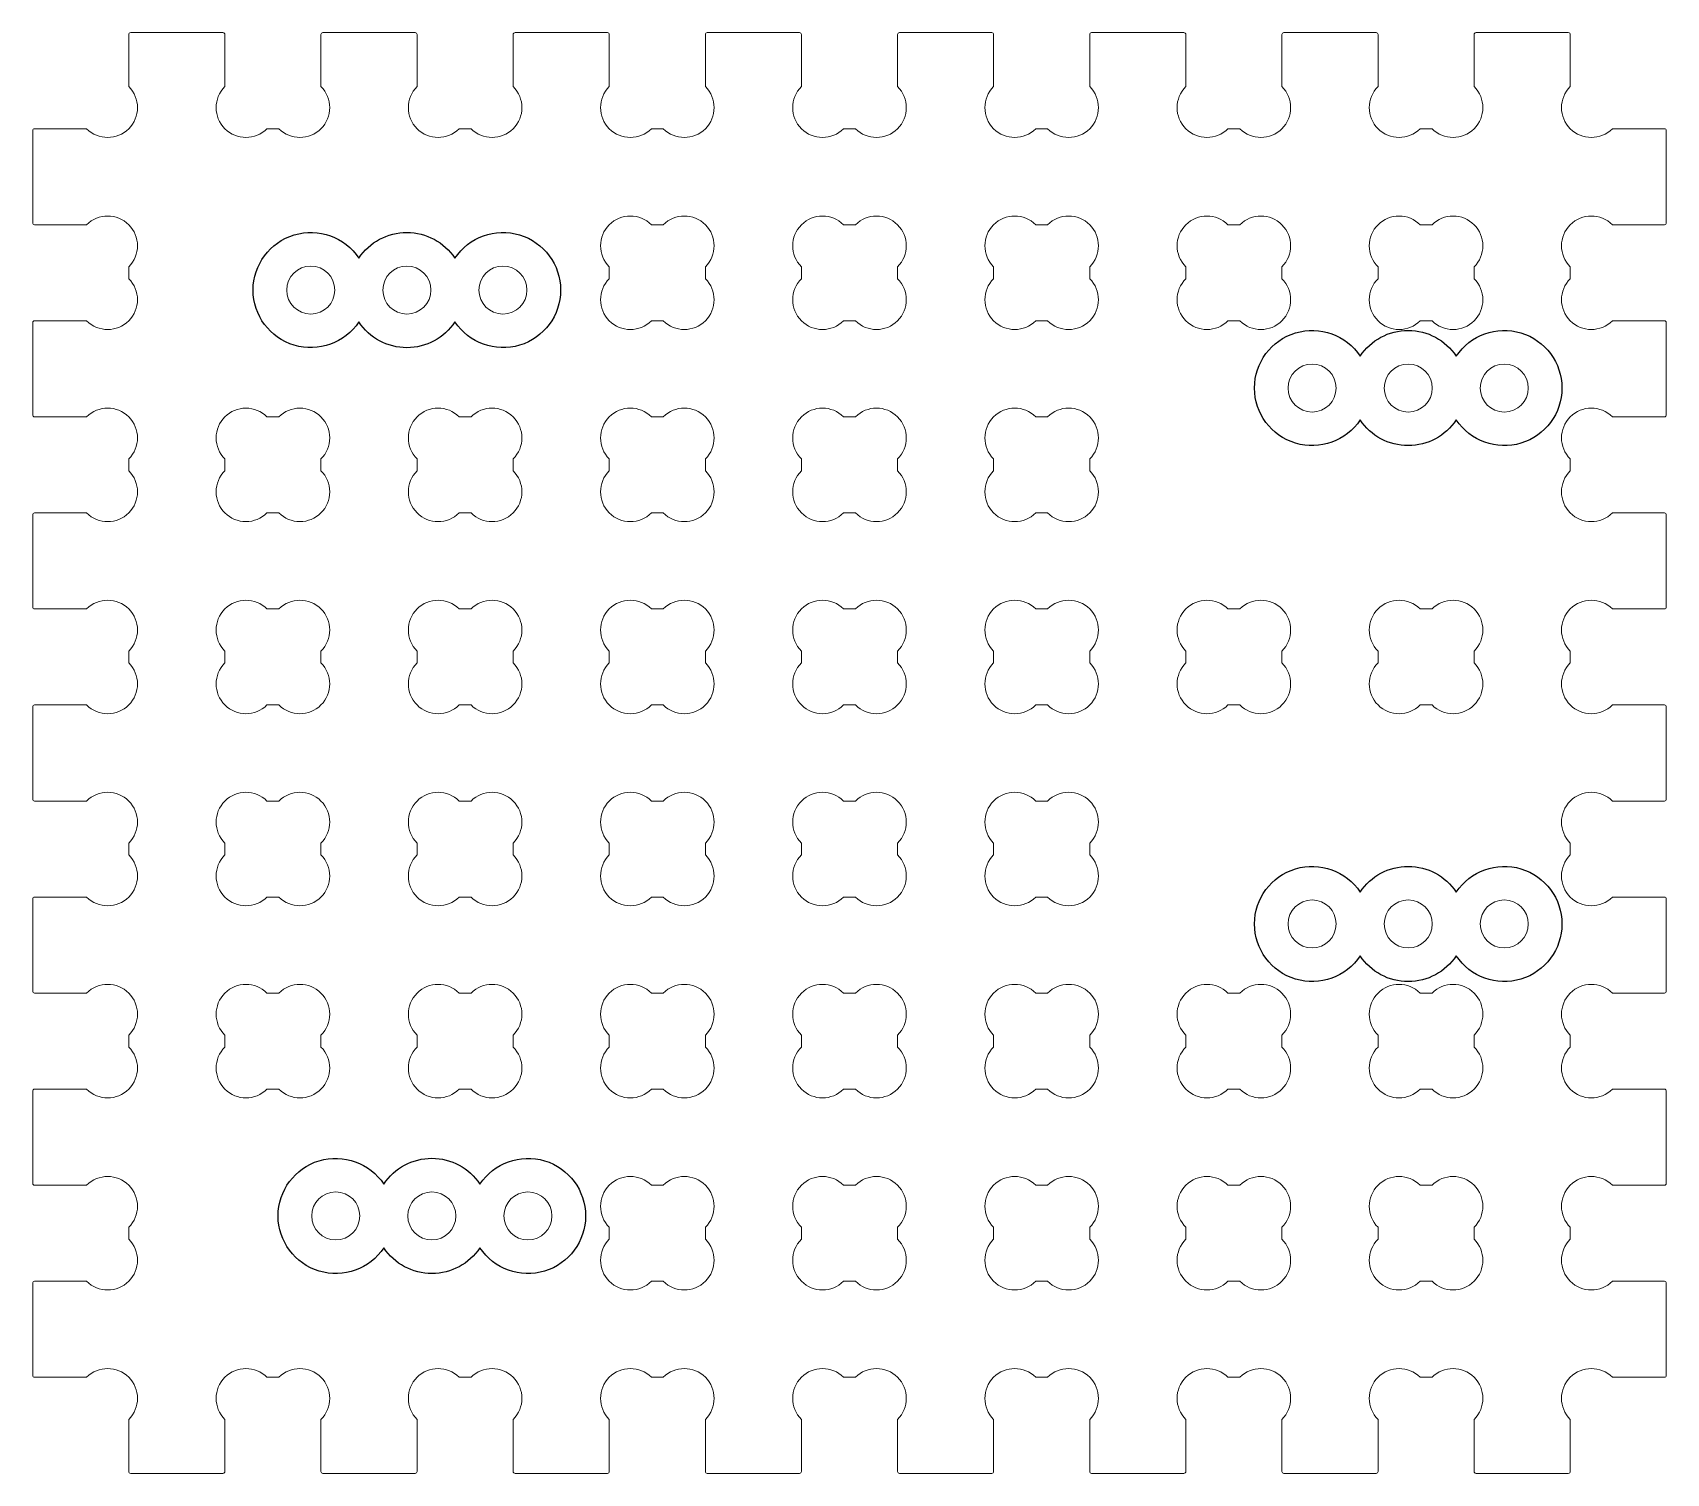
# Model space of a CAD drawing. Header units: millimetres. Extents: x -42.5 to 42.5, y -37.5 to 37.5.
import ezdxf

# ---------------------------------------------------------------- set-up
doc = ezdxf.new("R2010")
doc.units = ezdxf.units.MM
doc.layers.get('0').update_dxf_attribs({"lineweight": 0})
doc.layers.add('grav2.5mm', color=3, linetype='Continuous')
doc.layers.add('holes', color=1, linetype='Continuous', lineweight=0)

msp = doc.modelspace()

# ---------------------------------------------------------------- linework, layer by layer
at = {"flags": 128}
msp.add_lwpolyline([(37.5, 37.4, 0.414214), (37.4, 37.5), (32.6, 37.5, 0.414214), (32.5, 37.4), (32.5, 34.692, -1), (30.308, 32.5), (29.692, 32.5, -1), (27.5, 34.692), (27.5, 37.4, 0.414214), (27.4, 37.5), (22.6, 37.5, 0.414214), (22.5, 37.4), (22.5, 34.692, -1), (20.308, 32.5), (19.692, 32.5, -1), (17.5, 34.692), (17.5, 37.4, 0.414214), (17.4, 37.5), (12.6, 37.5, 0.414214), (12.5, 37.4), (12.5, 34.692, -1), (10.308, 32.5), (9.692, 32.5, -1), (7.5, 34.692), (7.5, 37.4, 0.414214), (7.4, 37.5), (2.6, 37.5, 0.414214), (2.5, 37.4), (2.5, 34.692, -1), (0.308, 32.5), (-0.308, 32.5, -1), (-2.5, 34.692), (-2.5, 37.4, 0.414214), (-2.6, 37.5), (-7.4, 37.5, 0.414214), (-7.5, 37.4), (-7.5, 34.692, -1), (-9.692, 32.5), (-10.308, 32.5, -1), (-12.5, 34.692), (-12.5, 37.4, 0.414214), (-12.6, 37.5), (-17.4, 37.5, 0.414214), (-17.5, 37.4), (-17.5, 34.692, -1), (-19.692, 32.5), (-20.308, 32.5, -1), (-22.5, 34.692), (-22.5, 37.4, 0.414214), (-22.6, 37.5), (-27.4, 37.5, 0.414214), (-27.5, 37.4), (-27.5, 34.692, -1), (-29.692, 32.5), (-30.308, 32.5, -1), (-32.5, 34.692), (-32.5, 37.4, 0.414214), (-32.6, 37.5), (-37.4, 37.5, 0.414214), (-37.5, 37.4), (-37.5, 34.692, -1), (-39.692, 32.5), (-42.4, 32.5, 0.414214), (-42.5, 32.4), (-42.5, 27.6, 0.414214), (-42.4, 27.5), (-39.692, 27.5, -1), (-37.5, 25.308), (-37.5, 24.692, -1), (-39.692, 22.5), (-42.4, 22.5, 0.414214), (-42.5, 22.4), (-42.5, 17.6, 0.414214), (-42.4, 17.5), (-39.692, 17.5, -1), (-37.5, 15.308), (-37.5, 14.692, -1), (-39.692, 12.5), (-42.4, 12.5, 0.414214), (-42.5, 12.4), (-42.5, 7.6, 0.414214), (-42.4, 7.5), (-39.692, 7.5, -1), (-37.5, 5.308), (-37.5, 4.692, -1), (-39.692, 2.5), (-42.4, 2.5, 0.414214), (-42.5, 2.4), (-42.5, -2.4, 0.414214), (-42.4, -2.5), (-39.692, -2.5, -1), (-37.5, -4.692), (-37.5, -5.308, -1), (-39.692, -7.5), (-42.4, -7.5, 0.414214), (-42.5, -7.6), (-42.5, -12.4, 0.414214), (-42.4, -12.5), (-39.692, -12.5, -1), (-37.5, -14.692), (-37.5, -15.308, -1), (-39.692, -17.5), (-42.4, -17.5, 0.414214), (-42.5, -17.6), (-42.5, -22.4, 0.414214), (-42.4, -22.5), (-39.692, -22.5, -1), (-37.5, -24.692), (-37.5, -25.308, -1), (-39.692, -27.5), (-42.4, -27.5, 0.414214), (-42.5, -27.6), (-42.5, -32.4, 0.414214), (-42.4, -32.5), (-39.692, -32.5, -1), (-37.5, -34.692), (-37.5, -37.4, 0.414214), (-37.4, -37.5), (-32.6, -37.5, 0.414214), (-32.5, -37.4), (-32.5, -34.692, -1), (-30.308, -32.5), (-29.692, -32.5, -1), (-27.5, -34.692), (-27.5, -37.4, 0.414214), (-27.4, -37.5), (-22.6, -37.5, 0.414214), (-22.5, -37.4), (-22.5, -34.692, -1), (-20.308, -32.5), (-19.692, -32.5, -1), (-17.5, -34.692), (-17.5, -37.4, 0.414214), (-17.4, -37.5), (-12.6, -37.5, 0.414214), (-12.5, -37.4), (-12.5, -34.692, -1), (-10.308, -32.5), (-9.692, -32.5, -1), (-7.5, -34.692), (-7.5, -37.4, 0.414214), (-7.4, -37.5), (-2.6, -37.5, 0.414214), (-2.5, -37.4), (-2.5, -34.692, -1), (-0.308, -32.5), (0.308, -32.5, -1), (2.5, -34.692), (2.5, -37.4, 0.414214), (2.6, -37.5), (7.4, -37.5, 0.414214), (7.5, -37.4), (7.5, -34.692, -1), (9.692, -32.5), (10.308, -32.5, -1), (12.5, -34.692), (12.5, -37.4, 0.414214), (12.6, -37.5), (17.4, -37.5, 0.414214), (17.5, -37.4), (17.5, -34.692, -1), (19.692, -32.5), (20.308, -32.5, -1), (22.5, -34.692), (22.5, -37.4, 0.414214), (22.6, -37.5), (27.4, -37.5, 0.414214), (27.5, -37.4), (27.5, -34.692, -1), (29.692, -32.5), (30.308, -32.5, -1), (32.5, -34.692), (32.5, -37.4, 0.414214), (32.6, -37.5), (37.4, -37.5, 0.414214), (37.5, -37.4), (37.5, -34.692, -1), (39.692, -32.5), (42.4, -32.5, 0.414214), (42.5, -32.4), (42.5, -27.6, 0.414214), (42.4, -27.5), (39.692, -27.5, -1), (37.5, -25.308), (37.5, -24.692, -1), (39.692, -22.5), (42.4, -22.5, 0.414214), (42.5, -22.4), (42.5, -17.6, 0.414214), (42.4, -17.5), (39.692, -17.5, -1), (37.5, -15.308), (37.5, -14.692, -1), (39.692, -12.5), (42.4, -12.5, 0.414214), (42.5, -12.4), (42.5, -7.6, 0.414214), (42.4, -7.5), (39.692, -7.5, -1), (37.5, -5.308), (37.5, -4.692, -1), (39.692, -2.5), (42.4, -2.5, 0.414214), (42.5, -2.4), (42.5, 2.4, 0.414214), (42.4, 2.5), (39.692, 2.5, -1), (37.5, 4.692), (37.5, 5.308, -1), (39.692, 7.5), (42.4, 7.5, 0.414214), (42.5, 7.6), (42.5, 12.4, 0.414214), (42.4, 12.5), (39.692, 12.5, -1), (37.5, 14.692), (37.5, 15.308, -1), (39.692, 17.5), (42.4, 17.5, 0.414214), (42.5, 17.6), (42.5, 22.4, 0.414214), (42.4, 22.5), (39.692, 22.5, -1), (37.5, 24.692), (37.5, 25.308, -1), (39.692, 27.5), (42.4, 27.5, 0.414214), (42.5, 27.6), (42.5, 32.4, 0.414214), (42.4, 32.5), (39.692, 32.5, -1), (37.5, 34.692), (37.5, 37.4)], format="xyb", dxfattribs=at)
at = {"layer": 'grav2.5mm', "flags": 128}
for points in [[(-25.53, 22.442, -3.316625), (-25.53, 25.758, -0.536675), (-20.53, 25.758, -3.316625), (-20.53, 22.442, -0.536675), (-25.53, 22.442)], [(26.57, 17.342, -3.316625), (26.57, 20.658, -0.536675), (31.57, 20.658, -3.316625), (31.57, 17.342, -0.536675), (26.57, 17.342)], [(26.57, -10.558, -3.316625), (26.57, -7.242, -0.536675), (31.57, -7.242, -3.316625), (31.57, -10.558, -0.536675), (26.57, -10.558)], [(-24.23, -25.758, -3.316625), (-24.23, -22.442, -0.536675), (-19.23, -22.442, -3.316625), (-19.23, -25.758, -0.536675), (-24.23, -25.758)]]:
    msp.add_lwpolyline(points, format="xyb", dxfattribs=at)
at = {"layer": 'holes', "flags": 128}
for points in [[(-12.5, 25.308, -1), (-10.308, 27.5), (-9.692, 27.5, -1), (-7.5, 25.308), (-7.5, 24.692, -1), (-9.692, 22.5), (-10.308, 22.5, -1), (-12.5, 24.692), (-12.5, 25.308)], [(-2.5, 25.308, -1), (-0.308, 27.5), (0.308, 27.5, -1), (2.5, 25.308), (2.5, 24.692, -1), (0.308, 22.5), (-0.308, 22.5, -1), (-2.5, 24.692), (-2.5, 25.308)], [(7.5, 25.308, -1), (9.692, 27.5), (10.308, 27.5, -1), (12.5, 25.308), (12.5, 24.692, -1), (10.308, 22.5), (9.692, 22.5, -1), (7.5, 24.692), (7.5, 25.308)], [(17.5, 25.308, -1), (19.692, 27.5), (20.308, 27.5, -1), (22.5, 25.308), (22.5, 24.692, -1), (20.308, 22.5), (19.692, 22.5, -1), (17.5, 24.692), (17.5, 25.308)], [(-22.5, 15.308, -1), (-20.308, 17.5), (-19.692, 17.5, -1), (-17.5, 15.308), (-17.5, 14.692, -1), (-19.692, 12.5), (-20.308, 12.5, -1), (-22.5, 14.692), (-22.5, 15.308)], [(-12.5, 15.308, -1), (-10.308, 17.5), (-9.692, 17.5, -1), (-7.5, 15.308), (-7.5, 14.692, -1), (-9.692, 12.5), (-10.308, 12.5, -1), (-12.5, 14.692), (-12.5, 15.308)], [(-2.5, 15.308, -1), (-0.308, 17.5), (0.308, 17.5, -1), (2.5, 15.308), (2.5, 14.692, -1), (0.308, 12.5), (-0.308, 12.5, -1), (-2.5, 14.692), (-2.5, 15.308)], [(7.5, 15.308, -1), (9.692, 17.5), (10.308, 17.5, -1), (12.5, 15.308), (12.5, 14.692, -1), (10.308, 12.5), (9.692, 12.5, -1), (7.5, 14.692), (7.5, 15.308)], [(-32.5, 5.308, -1), (-30.308, 7.5), (-29.692, 7.5, -1), (-27.5, 5.308), (-27.5, 4.692, -1), (-29.692, 2.5), (-30.308, 2.5, -1), (-32.5, 4.692), (-32.5, 5.308)], [(-22.5, 5.308, -1), (-20.308, 7.5), (-19.692, 7.5, -1), (-17.5, 5.308), (-17.5, 4.692, -1), (-19.692, 2.5), (-20.308, 2.5, -1), (-22.5, 4.692), (-22.5, 5.308)], [(-12.5, 5.308, -1), (-10.308, 7.5), (-9.692, 7.5, -1), (-7.5, 5.308), (-7.5, 4.692, -1), (-9.692, 2.5), (-10.308, 2.5, -1), (-12.5, 4.692), (-12.5, 5.308)], [(-2.5, 5.308, -1), (-0.308, 7.5), (0.308, 7.5, -1), (2.5, 5.308), (2.5, 4.692, -1), (0.308, 2.5), (-0.308, 2.5, -1), (-2.5, 4.692), (-2.5, 5.308)], [(7.5, 5.308, -1), (9.692, 7.5), (10.308, 7.5, -1), (12.5, 5.308), (12.5, 4.692, -1), (10.308, 2.5), (9.692, 2.5, -1), (7.5, 4.692), (7.5, 5.308)], [(17.5, 5.308, -1), (19.692, 7.5), (20.308, 7.5, -1), (22.5, 5.308), (22.5, 4.692, -1), (20.308, 2.5), (19.692, 2.5, -1), (17.5, 4.692), (17.5, 5.308)], [(27.5, 5.308, -1), (29.692, 7.5), (30.308, 7.5, -1), (32.5, 5.308), (32.5, 4.692, -1), (30.308, 2.5), (29.692, 2.5, -1), (27.5, 4.692), (27.5, 5.308)], [(-32.5, -4.692, -1), (-30.308, -2.5), (-29.692, -2.5, -1), (-27.5, -4.692), (-27.5, -5.308, -1), (-29.692, -7.5), (-30.308, -7.5, -1), (-32.5, -5.308), (-32.5, -4.692)], [(-22.5, -4.692, -1), (-20.308, -2.5), (-19.692, -2.5, -1), (-17.5, -4.692), (-17.5, -5.308, -1), (-19.692, -7.5), (-20.308, -7.5, -1), (-22.5, -5.308), (-22.5, -4.692)], [(-12.5, -4.692, -1), (-10.308, -2.5), (-9.692, -2.5, -1), (-7.5, -4.692), (-7.5, -5.308, -1), (-9.692, -7.5), (-10.308, -7.5, -1), (-12.5, -5.308), (-12.5, -4.692)], [(-2.5, -4.692, -1), (-0.308, -2.5), (0.308, -2.5, -1), (2.5, -4.692), (2.5, -5.308, -1), (0.308, -7.5), (-0.308, -7.5, -1), (-2.5, -5.308), (-2.5, -4.692)], [(7.5, -4.692, -1), (9.692, -2.5), (10.308, -2.5, -1), (12.5, -4.692), (12.5, -5.308, -1), (10.308, -7.5), (9.692, -7.5, -1), (7.5, -5.308), (7.5, -4.692)], [(-32.5, -14.692, -1), (-30.308, -12.5), (-29.692, -12.5, -1), (-27.5, -14.692), (-27.5, -15.308, -1), (-29.692, -17.5), (-30.308, -17.5, -1), (-32.5, -15.308), (-32.5, -14.692)], [(-22.5, -14.692, -1), (-20.308, -12.5), (-19.692, -12.5, -1), (-17.5, -14.692), (-17.5, -15.308, -1), (-19.692, -17.5), (-20.308, -17.5, -1), (-22.5, -15.308), (-22.5, -14.692)], [(-12.5, -14.692, -1), (-10.308, -12.5), (-9.692, -12.5, -1), (-7.5, -14.692), (-7.5, -15.308, -1), (-9.692, -17.5), (-10.308, -17.5, -1), (-12.5, -15.308), (-12.5, -14.692)], [(-2.5, -14.692, -1), (-0.308, -12.5), (0.308, -12.5, -1), (2.5, -14.692), (2.5, -15.308, -1), (0.308, -17.5), (-0.308, -17.5, -1), (-2.5, -15.308), (-2.5, -14.692)], [(7.5, -14.692, -1), (9.692, -12.5), (10.308, -12.5, -1), (12.5, -14.692), (12.5, -15.308, -1), (10.308, -17.5), (9.692, -17.5, -1), (7.5, -15.308), (7.5, -14.692)], [(17.5, -14.692, -1), (19.692, -12.5), (20.308, -12.5, -1), (22.5, -14.692), (22.5, -15.308, -1), (20.308, -17.5), (19.692, -17.5, -1), (17.5, -15.308), (17.5, -14.692)], [(27.5, -14.692, -1), (29.692, -12.5), (30.308, -12.5, -1), (32.5, -14.692), (32.5, -15.308, -1), (30.308, -17.5), (29.692, -17.5, -1), (27.5, -15.308), (27.5, -14.692)], [(-12.5, -24.692, -1), (-10.308, -22.5), (-9.692, -22.5, -1), (-7.5, -24.692), (-7.5, -25.308, -1), (-9.692, -27.5), (-10.308, -27.5, -1), (-12.5, -25.308), (-12.5, -24.692)], [(-2.5, -24.692, -1), (-0.308, -22.5), (0.308, -22.5, -1), (2.5, -24.692), (2.5, -25.308, -1), (0.308, -27.5), (-0.308, -27.5, -1), (-2.5, -25.308), (-2.5, -24.692)], [(7.5, -24.692, -1), (9.692, -22.5), (10.308, -22.5, -1), (12.5, -24.692), (12.5, -25.308, -1), (10.308, -27.5), (9.692, -27.5, -1), (7.5, -25.308), (7.5, -24.692)], [(17.5, -24.692, -1), (19.692, -22.5), (20.308, -22.5, -1), (22.5, -24.692), (22.5, -25.308, -1), (20.308, -27.5), (19.692, -27.5, -1), (17.5, -25.308), (17.5, -24.692)], [(27.5, -24.692, -1), (29.692, -22.5), (30.308, -22.5, -1), (32.5, -24.692), (32.5, -25.308, -1), (30.308, -27.5), (29.692, -27.5, -1), (27.5, -25.308), (27.5, -24.692)]]:
    msp.add_lwpolyline(points, format="xyb", dxfattribs=at)
at = {"layer": 'holes'}
for points in [[(27.5, 25.308, -0.414214), (27.5, 27.5, -0.414214), (29.692, 27.5), (30.308, 27.5, -0.414214), (32.5, 27.5, -0.414214), (32.5, 25.308), (32.5, 24.692, -0.414214), (32.5, 22.5, -0.414214), (30.308, 22.5), (29.692, 22.5, -0.414214), (27.5, 22.5, -0.414214), (27.5, 24.692), (27.5, 25.308)], [(-32.5, 15.308, -0.414214), (-32.5, 17.5, -0.414214), (-30.308, 17.5), (-29.692, 17.5, -0.414214), (-27.5, 17.5, -0.414214), (-27.5, 15.308), (-27.5, 14.692, -0.414214), (-27.5, 12.5, -0.414214), (-29.692, 12.5), (-30.308, 12.5, -0.414214), (-32.5, 12.5, -0.414214), (-32.5, 14.692), (-32.5, 15.308)]]:
    msp.add_lwpolyline(points, format="xyb", close=True, dxfattribs=at)
for centre in [(-28.03, 24.1), (-23.03, 24.1), (-18.03, 24.1), (24.07, 19), (29.07, 19), (34.07, 19), (24.07, -8.9), (29.07, -8.9), (34.07, -8.9), (-26.73, -24.1), (-21.73, -24.1), (-16.73, -24.1)]:
    msp.add_circle(centre, 1.25, dxfattribs=at)

doc.saveas('drawing.dxf')
